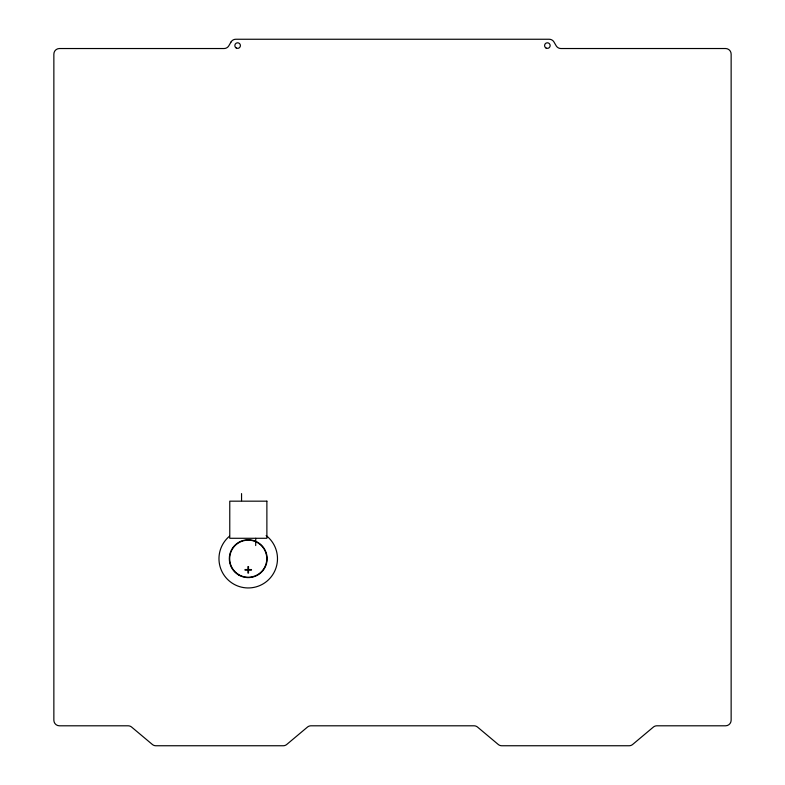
<?xml version="1.0" encoding="UTF-8"?>
<svg xmlns="http://www.w3.org/2000/svg" width="785" height="785" viewBox="0 0 785 785"><rect width="100%" height="100%" fill="white"/><g stroke="black" fill="none" stroke-linecap="round" stroke-linejoin="round"><path stroke-width="1.18" d="M255.694 545.555L255.753 538.294M241.554 493.598L241.554 500.673M266.144 535.556A29.261 29.261 0 0 1 270.03 578.211A29.261 29.261 0 0 1 227.208 579.045A29.261 29.261 0 0 1 229.426 536.273M230.996 42.037L228.857 45.746A5.564 5.564 0 0 1 224.039 48.533L59.425 48.533A5.564 5.564 0 0 0 53.861 54.096L53.861 720.237A5.564 5.564 0 0 0 59.425 725.801L128.083 725.801A5.564 5.564 0 0 1 131.664 727.106L152.329 744.445A5.564 5.564 0 0 0 155.911 745.75L283.199 745.75A5.564 5.564 0 0 0 286.77 744.445L307.435 727.106A5.564 5.564 0 0 1 311.017 725.801L473.983 725.801A5.564 5.564 0 0 1 477.565 727.106L498.23 744.445A5.564 5.564 0 0 0 501.801 745.75L629.089 745.75A5.564 5.564 0 0 0 632.671 744.445L653.336 727.106A5.564 5.564 0 0 1 656.917 725.801L725.576 725.801A5.564 5.564 0 0 0 731.139 720.237L731.139 54.096A5.564 5.564 0 0 0 725.576 48.523L560.961 48.533A5.564 5.564 0 0 1 556.143 45.746L554.004 42.037A5.564 5.564 0 0 0 549.176 39.25L235.824 39.25A5.564 5.564 0 0 0 230.996 42.037M266.88 501.173L229.769 501.173L229.769 538.284L266.88 538.284L266.88 501.173M248.511 566.584L247.952 566.584L247.952 569.547L244.989 569.547L244.989 570.106L247.952 570.106L247.952 573.079L248.511 573.079L248.511 570.106L251.475 570.106L251.475 569.547L248.511 569.547L248.511 566.584M238.768 575.081A18.928 18.928 0 0 0 267.155 558.694A18.928 18.928 0 0 0 238.768 542.307A18.928 18.928 0 0 0 238.768 575.081M238.375 574.414A18.555 18.555 0 0 0 266.772 559.371A18.555 18.555 0 0 0 239.543 542.298A18.555 18.555 0 0 0 238.375 574.414M236.236 47.993A2.787 2.787 0 0 0 240.416 45.579A2.787 2.787 0 0 0 236.236 43.165A2.787 2.787 0 0 0 236.236 47.993M545.977 47.993A2.787 2.787 0 0 0 550.157 45.579A2.787 2.787 0 0 0 545.977 43.165A2.787 2.787 0 0 0 545.977 47.993"/></g></svg>
